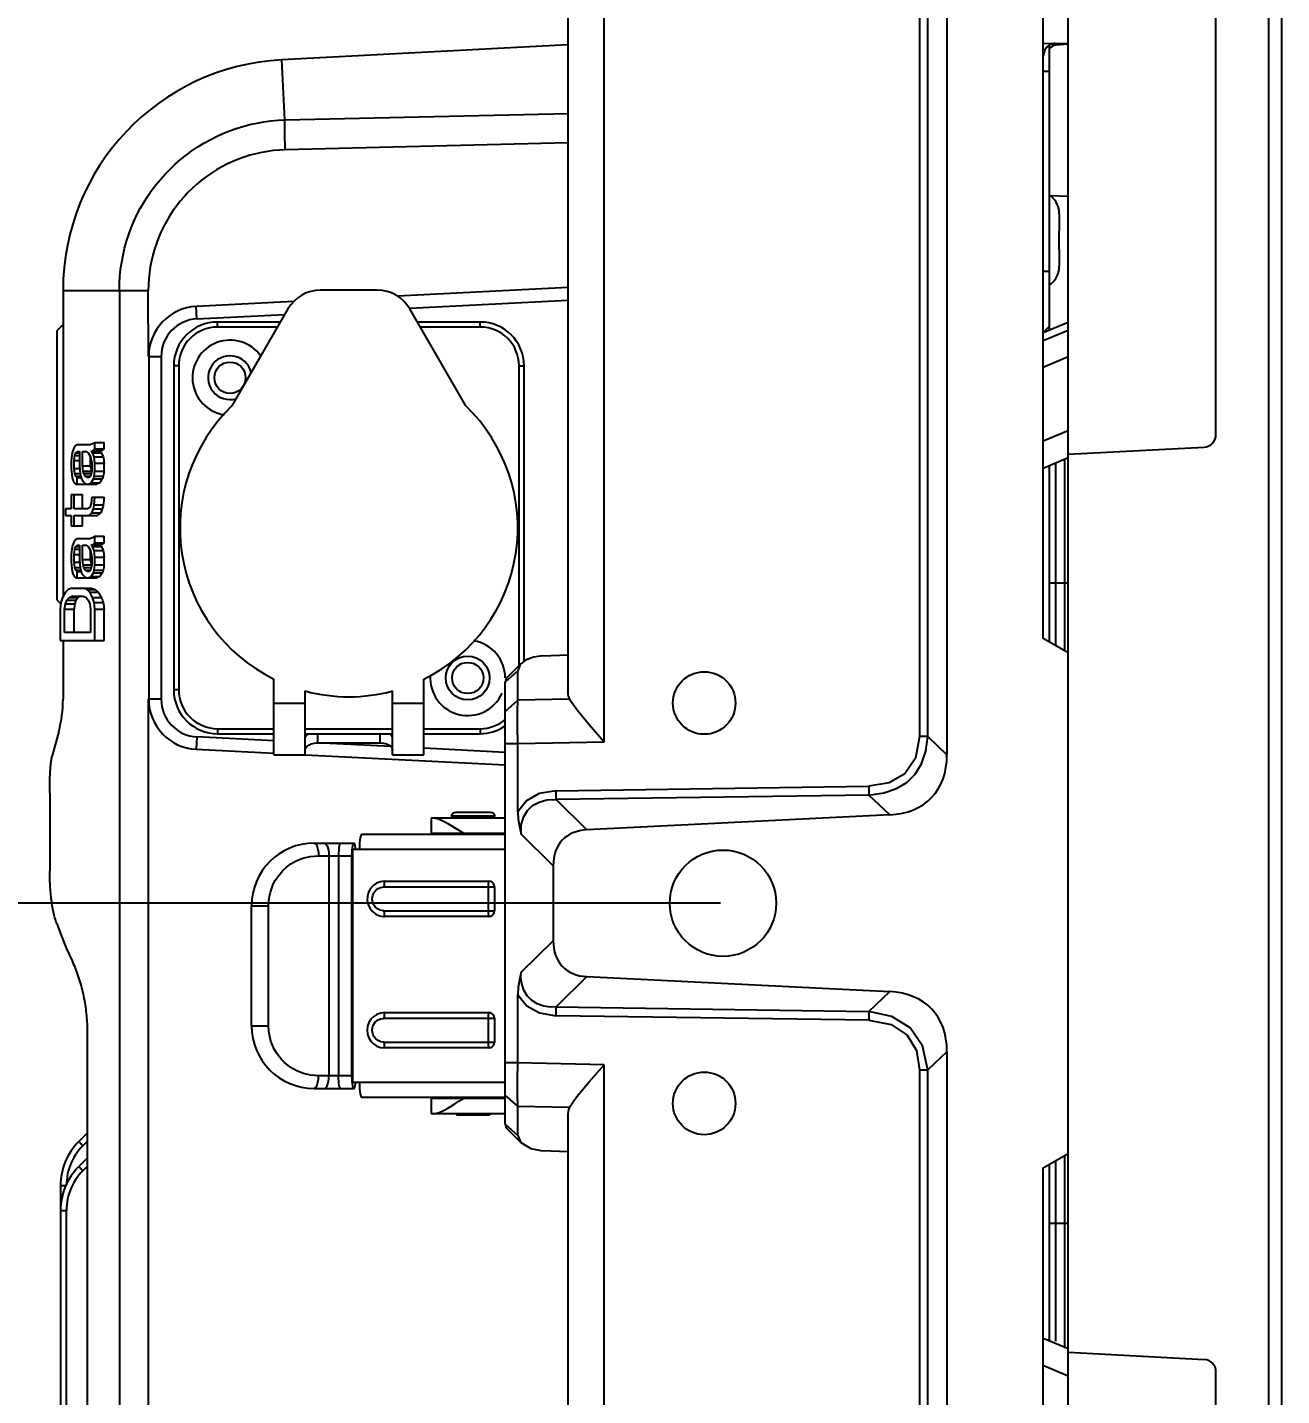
# Model space of a CAD drawing. Header units: millimetres. Extents: x -3132 to 28633, y 682 to 5849.
# Drawn here: x -2225 to -2124.7, y 2322.7 to 2432.1 of the extents above; entities that cross this region are included whole.
import ezdxf

# ---------------------------------------------------------------- set-up
doc = ezdxf.new("R2010")
doc.units = ezdxf.units.MM
doc.styles.get("Standard").update_dxf_attribs({"font": 'arial.ttf'})
doc.dimstyles.new('ISO-20', dxfattribs={"dimtxt": 20, "dimasz": 4, "dimexe": 1, "dimexo": 0.2, "dimgap": 0, "dimtad": 1, "dimtoh": 1, "dimdec": 1, "dimzin": 9, "dimdsep": 46, "dimtxsty": 'Standard', "dimblk": '_FILLED', "dimcen": 0.2, "dimclrd": 256, "dimclre": 256, "dimclrt": 256, "dimadec": 1, "dimazin": 2, "dimtfac": 1, "dimtdec": 1, "dimtofl": 0, "dimtmove": 0, "dimatfit": 3, "dimldrblk": '_FILLED', "dimfxl": 1, "dimtolj": 1, "dimtzin": 0, "dimarcsym": 0})

# ---------------------------------------------------------------- blocks, each defined once
blk = doc.blocks.new('_FILLED')
at = {"color": 0, "linetype": 'ByBlock'}
blk.add_solid([(0, 0), (-1, 0.15), (-1, -0.15)], dxfattribs=at)
blk = doc.blocks.new('*D42')
at = {"lineweight": -2, "transparency": 16777216}
for p, q in [((-2169.59, 2362.06), (-2244.77, 2362.06)), ((-2243.77, 2358.06), (-2243.77, 2116.06)), ((-2169.59, 2112.06), (-2244.77, 2112.06))]:
    blk.add_line(p, q, dxfattribs=at)
at = {"layer": 'Defpoints', "color": 0, "transparency": 16777216}
for p in [(-2169.39, 2362.06), (-2243.77, 2112.06), (-2169.39, 2112.06)]:
    blk.add_point(p, dxfattribs=at)
at = {"lineweight": -2, "transparency": 16777216, "xscale": 4, "yscale": 4, "zscale": 4}
for p, rotation in [((-2243.77, 2362.06), 90), ((-2243.77, 2112.06), 270)]:
    blk.add_blockref('_FILLED', p, dxfattribs=dict(at, rotation=rotation))
at = {"transparency": 16777216, "insert": (-2256.72, 2237.06), "char_height": 20, "attachment_point": 5, "rotation": 90}
blk.add_mtext('\\A1;250 [9 7/8"]', dxfattribs=at)

msp = doc.modelspace()

# ---------------------------------------------------------------- linework, layer by layer
at = {"linetype": 'Continuous'}
for p, q in [((-2141.787, 1987.058), (-2141.787, 2487.058)), ((-2125.787, 2486.958), (-2125.787, 2237.158)), ((-2124.737, 2486.958), (-2124.737, 2237.158)), ((-2151.487, 2460.776), (-2151.487, 2373.924)), ((-2143.787, 2383.213), (-2143.787, 2460.403)), ((-2153.68, 2459.292), (-2153.68, 2375.37)), ((-2153.008, 2375.37), (-2153.008, 2459.33)), ((-2129.987, 2399.515), (-2129.987, 2457.187)), ((-2181.787, 2449.282), (-2181.787, 2378.884)), ((-2178.891, 2374.962), (-2178.891, 2449.282)), ((-2181.787, 2430.662), (-2204.65, 2429.464)), ((-2143.787, 2430.757), (-2142.826, 2430.783)), ((-2143.287, 2407.871), (-2143.287, 2430.634)), ((-2142.83, 2430.629), (-2142.83, 2430.77)), ((-2141.787, 2430.72), (-2142.83, 2430.629)), ((-2142.826, 2430.772), (-2141.787, 2430.808)), ((-2142.826, 2430.772), (-2142.826, 2430.783)), ((-2204.399, 2424.661), (-2204.65, 2429.464)), ((-2143.786, 2428.558), (-2143.287, 2428.558)), ((-2204.399, 2424.661), (-2181.746, 2425.175)), ((-2181.752, 2422.842), (-2204.378, 2422.269)), ((-2143.227, 2418.608), (-2141.787, 2418.558)), ((-2142.53, 2417.354), (-2142.509, 2417.356)), ((-2142.487, 2415.808), (-2142.487, 2416.912)), ((-2142.53, 2415.804), (-2142.487, 2415.808)), ((-2142.487, 2414.308), (-2142.53, 2414.312)), ((-2142.487, 2413.204), (-2142.487, 2414.308)), ((-2143.287, 2412.558), (-2143.786, 2412.558)), ((-2142.509, 2412.76), (-2142.53, 2412.762)), ((-2222.132, 2411.041), (-2222.132, 2386.582)), ((-2222.132, 2411.041), (-2215.317, 2411.041)), ((-2217.632, 2411.041), (-2217.632, 2104.595)), ((-2215.302, 2405.762), (-2215.317, 2411.041)), ((-2197.019, 2411.058), (-2201.555, 2411.058)), ((-2181.752, 2411.265), (-2195.407, 2410.572)), ((-2194.423, 2409.611), (-2181.787, 2410.245)), ((-2203.687, 2410.152), (-2211.489, 2409.757)), ((-2211.439, 2408.758), (-2211.489, 2409.757)), ((-2211.439, 2408.758), (-2204.411, 2409.111)), ((-2204.153, 2409.558), (-2208.631, 2401.801)), ((-2189.942, 2401.801), (-2194.421, 2409.558)), ((-2222.632, 2407.808), (-2222.132, 2408.308)), ((-2209.787, 2408.108), (-2209.787, 2408.508)), ((-2204.759, 2408.508), (-2209.787, 2408.508)), ((-2204.99, 2408.108), (-2209.787, 2408.108)), ((-2188.787, 2408.508), (-2193.814, 2408.508)), ((-2188.787, 2408.108), (-2193.583, 2408.108)), ((-2188.787, 2408.108), (-2188.787, 2408.508)), ((-2143.787, 2407.66), (-2141.787, 2408.503)), ((-2143.786, 2407.672), (-2143.287, 2408.19)), ((-2222.632, 2407.808), (-2222.632, 2386.308)), ((-2141.787, 2407.841), (-2143.787, 2406.998)), ((-2215.287, 2405.762), (-2215.287, 2378.354)), ((-2215.287, 2405.762), (-2214.287, 2405.762)), ((-2214.287, 2405.762), (-2214.287, 2378.354)), ((-2213.287, 2405.008), (-2213.287, 2379.108)), ((-2212.887, 2405.008), (-2213.287, 2405.008)), ((-2212.887, 2405.008), (-2212.887, 2379.108)), ((-2185.687, 2381.036), (-2185.687, 2405.008)), ((-2185.687, 2405.008), (-2185.287, 2405.008)), ((-2185.287, 2381.379), (-2185.287, 2405.008)), ((-2143.787, 2404.905), (-2141.787, 2405.749)), ((-2141.787, 2399.821), (-2143.787, 2398.977)), ((-2221.297, 2398.37), (-2221.415, 2398.058)), ((-2221.179, 2398.579), (-2221.297, 2398.37)), ((-2221.002, 2398.683), (-2221.179, 2398.579)), ((-2221.12, 2398.058), (-2221.002, 2398.162)), ((-2220.058, 2398.683), (-2221.002, 2398.683)), ((-2221.002, 2398.162), (-2220.825, 2398.162)), ((-2220.825, 2398.162), (-2220.825, 2397.016)), ((-2220.589, 2397.016), (-2220.589, 2398.162)), ((-2220.589, 2398.162), (-2220.235, 2398.162)), ((-2220.235, 2398.162), (-2220.117, 2398.058)), ((-2220.058, 2398.683), (-2219.764, 2398.787)), ((-2219.881, 2398.162), (-2219.705, 2398.266)), ((-2219.764, 2398.058), (-2219.881, 2398.162)), ((-2219.881, 2398.162), (-2219.184, 2398.162)), ((-2219.764, 2398.787), (-2219.587, 2398.891)), ((-2219.705, 2398.266), (-2219.587, 2398.37)), ((-2219.705, 2398.266), (-2218.984, 2398.266)), ((-2219.587, 2398.37), (-2219.587, 2398.891)), ((-2219.587, 2398.891), (-2218.848, 2398.891)), ((-2219.587, 2398.37), (-2218.848, 2398.37)), ((-2218.848, 2398.37), (-2218.848, 2398.891)), ((-2141.787, 2397.948), (-2130.934, 2398.517)), ((-2221.415, 2398.058), (-2221.474, 2397.433)), ((-2221.474, 2397.433), (-2221.474, 2396.808)), ((-2221.238, 2397.433), (-2221.179, 2397.85)), ((-2221.238, 2396.808), (-2221.238, 2397.433)), ((-2221.238, 2397.433), (-2220.825, 2397.433)), ((-2221.179, 2397.85), (-2221.12, 2398.058)), ((-2221.179, 2397.85), (-2220.825, 2397.85)), ((-2221.12, 2398.058), (-2220.825, 2398.058)), ((-2220.117, 2398.058), (-2219.94, 2397.745)), ((-2219.94, 2397.016), (-2219.94, 2397.745)), ((-2219.94, 2397.745), (-2219.822, 2397.225)), ((-2219.822, 2397.225), (-2219.822, 2396.6)), ((-2219.646, 2397.745), (-2219.764, 2398.058)), ((-2219.764, 2398.058), (-2219.051, 2398.058)), ((-2219.587, 2397.225), (-2219.646, 2397.745)), ((-2219.646, 2397.745), (-2218.916, 2397.745)), ((-2219.587, 2396.6), (-2219.587, 2397.225)), ((-2219.587, 2397.225), (-2218.848, 2397.225)), ((-2218.848, 2396.6), (-2218.848, 2397.225)), ((-2141.787, 2397.65), (-2143.787, 2396.807)), ((-2142.787, 2382.635), (-2142.787, 2397.228)), ((-2142.087, 2397.524), (-2142.087, 2382.231)), ((-2221.474, 2396.808), (-2221.415, 2396.079)), ((-2221.415, 2396.079), (-2221.356, 2395.87)), ((-2221.179, 2396.391), (-2221.238, 2396.808)), ((-2221.238, 2396.808), (-2220.825, 2396.808)), ((-2221.12, 2396.183), (-2221.179, 2396.391)), ((-2221.179, 2396.391), (-2220.766, 2396.391)), ((-2221.002, 2396.079), (-2221.12, 2396.183)), ((-2221.12, 2396.183), (-2220.707, 2396.183)), ((-2221.002, 2395.558), (-2221.002, 2396.079)), ((-2221.002, 2396.079), (-2220.648, 2396.079)), ((-2220.825, 2397.016), (-2220.766, 2396.391)), ((-2220.766, 2396.391), (-2220.648, 2395.975)), ((-2220.648, 2395.975), (-2220.53, 2395.766)), ((-2220.53, 2396.6), (-2220.589, 2397.016)), ((-2220.589, 2397.016), (-2219.94, 2397.016)), ((-2220.471, 2396.391), (-2220.53, 2396.6)), ((-2220.53, 2396.6), (-2219.879, 2396.6)), ((-2220.353, 2396.183), (-2220.471, 2396.391)), ((-2220.471, 2396.391), (-2219.881, 2396.391)), ((-2220.176, 2396.079), (-2220.353, 2396.183)), ((-2220.353, 2396.183), (-2219.94, 2396.183)), ((-2220.058, 2396.079), (-2220.176, 2396.079)), ((-2219.94, 2396.183), (-2220.058, 2396.079)), ((-2219.822, 2396.6), (-2219.94, 2396.183)), ((-2219.881, 2395.662), (-2219.705, 2395.975)), ((-2219.705, 2395.975), (-2219.646, 2396.183)), ((-2219.705, 2395.975), (-2218.984, 2395.975)), ((-2219.646, 2396.183), (-2219.587, 2396.6)), ((-2219.646, 2396.183), (-2218.916, 2396.183)), ((-2219.587, 2396.6), (-2218.848, 2396.6)), ((-2143.287, 2382.924), (-2143.287, 2397.018)), ((-2221.356, 2395.87), (-2221.238, 2395.662)), ((-2221.238, 2395.662), (-2221.12, 2395.558)), ((-2221.12, 2395.558), (-2220.348, 2395.558)), ((-2220.53, 2395.766), (-2220.294, 2395.558)), ((-2220.294, 2395.558), (-2219.444, 2395.558)), ((-2220.117, 2395.558), (-2219.881, 2395.662)), ((-2219.881, 2395.662), (-2219.184, 2395.662)), ((-2221.474, 2394.725), (-2221.474, 2393.579)), ((-2221.474, 2394.725), (-2220.572, 2394.725)), ((-2221.238, 2393.579), (-2221.238, 2394.725)), ((-2220.572, 2393.579), (-2220.572, 2394.725)), ((-2219.881, 2393.995), (-2219.999, 2393.683)), ((-2219.822, 2394.516), (-2219.881, 2393.995)), ((-2219.822, 2394.516), (-2218.848, 2394.516)), ((-2219.705, 2393.579), (-2219.646, 2393.891)), ((-2219.646, 2393.891), (-2219.587, 2394.516)), ((-2219.646, 2393.891), (-2218.916, 2393.891)), ((-2221.945, 2393.579), (-2221.945, 2393.058)), ((-2221.474, 2393.579), (-2221.945, 2393.579)), ((-2221.945, 2393.058), (-2221.474, 2393.058)), ((-2221.474, 2393.058), (-2221.474, 2392.225)), ((-2220.176, 2393.579), (-2221.238, 2393.579)), ((-2221.238, 2392.225), (-2221.238, 2393.058)), ((-2221.238, 2393.058), (-2219.38, 2393.058)), ((-2220.572, 2392.225), (-2220.572, 2393.058)), ((-2219.999, 2393.683), (-2220.176, 2393.579)), ((-2220.058, 2393.058), (-2219.822, 2393.266)), ((-2219.822, 2393.266), (-2219.705, 2393.579)), ((-2219.822, 2393.266), (-2219.118, 2393.266)), ((-2219.705, 2393.579), (-2218.984, 2393.579)), ((-2221.474, 2392.225), (-2220.572, 2392.225)), ((-2221.415, 2390.558), (-2221.474, 2389.933)), ((-2221.297, 2390.87), (-2221.415, 2390.558)), ((-2221.179, 2391.079), (-2221.297, 2390.87)), ((-2221.002, 2391.183), (-2221.179, 2391.079)), ((-2221.179, 2390.35), (-2221.12, 2390.558)), ((-2221.12, 2390.558), (-2221.002, 2390.662)), ((-2221.12, 2390.558), (-2220.825, 2390.558)), ((-2220.058, 2391.183), (-2221.002, 2391.183)), ((-2221.002, 2390.662), (-2220.825, 2390.662)), ((-2220.825, 2390.662), (-2220.825, 2389.516)), ((-2220.589, 2389.516), (-2220.589, 2390.662)), ((-2220.589, 2390.662), (-2220.235, 2390.662)), ((-2220.235, 2390.662), (-2220.117, 2390.558)), ((-2220.117, 2390.558), (-2219.94, 2390.245)), ((-2220.058, 2391.183), (-2219.764, 2391.287)), ((-2219.881, 2390.662), (-2219.705, 2390.766)), ((-2219.764, 2390.558), (-2219.881, 2390.662)), ((-2219.881, 2390.662), (-2219.184, 2390.662)), ((-2219.764, 2391.287), (-2219.587, 2391.391)), ((-2219.646, 2390.245), (-2219.764, 2390.558)), ((-2219.764, 2390.558), (-2219.051, 2390.558)), ((-2219.705, 2390.766), (-2219.587, 2390.87)), ((-2219.705, 2390.766), (-2218.984, 2390.766)), ((-2219.587, 2390.87), (-2219.587, 2391.391)), ((-2219.587, 2391.391), (-2218.848, 2391.391)), ((-2219.587, 2390.87), (-2218.848, 2390.87)), ((-2218.848, 2390.87), (-2218.848, 2391.391)), ((-2221.474, 2389.933), (-2221.474, 2389.308)), ((-2221.238, 2389.933), (-2221.179, 2390.35)), ((-2221.238, 2389.308), (-2221.238, 2389.933)), ((-2221.238, 2389.933), (-2220.825, 2389.933)), ((-2221.179, 2390.35), (-2220.825, 2390.35)), ((-2220.825, 2389.516), (-2220.766, 2388.891)), ((-2220.53, 2389.1), (-2220.589, 2389.516)), ((-2220.589, 2389.516), (-2219.94, 2389.516)), ((-2219.94, 2389.516), (-2219.94, 2390.245)), ((-2219.94, 2390.245), (-2219.822, 2389.725)), ((-2219.822, 2389.725), (-2219.822, 2389.1)), ((-2219.587, 2389.725), (-2219.646, 2390.245)), ((-2219.646, 2390.245), (-2218.916, 2390.245)), ((-2219.587, 2389.1), (-2219.587, 2389.725)), ((-2219.587, 2389.725), (-2218.848, 2389.725)), ((-2218.848, 2389.1), (-2218.848, 2389.725)), ((-2221.474, 2389.308), (-2221.415, 2388.579)), ((-2221.415, 2388.579), (-2221.356, 2388.37)), ((-2221.356, 2388.37), (-2221.238, 2388.162)), ((-2221.179, 2388.891), (-2221.238, 2389.308)), ((-2221.238, 2389.308), (-2220.825, 2389.308)), ((-2221.12, 2388.683), (-2221.179, 2388.891)), ((-2221.179, 2388.891), (-2220.766, 2388.891)), ((-2221.002, 2388.579), (-2221.12, 2388.683)), ((-2221.12, 2388.683), (-2220.707, 2388.683)), ((-2221.002, 2388.058), (-2221.002, 2388.579)), ((-2221.002, 2388.579), (-2220.648, 2388.579)), ((-2220.766, 2388.891), (-2220.648, 2388.475)), ((-2220.648, 2388.475), (-2220.53, 2388.266)), ((-2220.471, 2388.891), (-2220.53, 2389.1)), ((-2220.53, 2389.1), (-2219.879, 2389.1)), ((-2220.353, 2388.683), (-2220.471, 2388.891)), ((-2220.471, 2388.891), (-2219.881, 2388.891)), ((-2220.176, 2388.579), (-2220.353, 2388.683)), ((-2220.353, 2388.683), (-2219.94, 2388.683)), ((-2220.058, 2388.579), (-2220.176, 2388.579)), ((-2219.94, 2388.683), (-2220.058, 2388.579)), ((-2219.822, 2389.1), (-2219.94, 2388.683)), ((-2219.881, 2388.162), (-2219.705, 2388.475)), ((-2219.705, 2388.475), (-2219.646, 2388.683)), ((-2219.705, 2388.475), (-2218.984, 2388.475)), ((-2219.646, 2388.683), (-2219.587, 2389.1)), ((-2219.646, 2388.683), (-2218.916, 2388.683)), ((-2219.587, 2389.1), (-2218.848, 2389.1)), ((-2221.415, 2387.225), (-2221.709, 2387.12)), ((-2221.415, 2387.225), (-2219.879, 2387.225)), ((-2221.238, 2388.162), (-2221.12, 2388.058)), ((-2221.12, 2388.058), (-2220.348, 2388.058)), ((-2220.53, 2388.266), (-2220.294, 2388.058)), ((-2220.235, 2387.12), (-2220.53, 2387.225)), ((-2220.294, 2388.058), (-2219.444, 2388.058)), ((-2220.117, 2388.058), (-2219.881, 2388.162)), ((-2219.881, 2388.162), (-2219.184, 2388.162)), ((-2143.287, 2387.658), (-2141.787, 2387.658)), ((-2222.632, 2386.308), (-2222.31, 2385.985)), ((-2222.181, 2386.495), (-2222.299, 2386.079)), ((-2221.945, 2386.912), (-2222.181, 2386.495)), ((-2221.709, 2387.12), (-2221.945, 2386.912)), ((-2221.945, 2385.975), (-2221.827, 2386.287)), ((-2221.827, 2386.287), (-2221.651, 2386.495)), ((-2221.827, 2386.287), (-2221.099, 2386.287)), ((-2221.651, 2386.495), (-2221.415, 2386.6)), ((-2221.651, 2386.495), (-2220.946, 2386.495)), ((-2221.415, 2386.6), (-2220.53, 2386.6)), ((-2220.53, 2386.6), (-2220.294, 2386.495)), ((-2220.294, 2386.495), (-2220.117, 2386.287)), ((-2219.999, 2386.912), (-2220.235, 2387.12)), ((-2220.235, 2387.12), (-2219.571, 2387.12)), ((-2220.117, 2386.287), (-2219.999, 2385.975)), ((-2219.764, 2386.495), (-2219.999, 2386.912)), ((-2219.999, 2386.912), (-2219.315, 2386.912)), ((-2219.646, 2386.079), (-2219.764, 2386.495)), ((-2219.764, 2386.495), (-2219.051, 2386.495)), ((-2222.299, 2386.079), (-2222.358, 2385.558)), ((-2222.358, 2385.558), (-2222.358, 2383.058)), ((-2222.004, 2385.558), (-2221.945, 2385.975)), ((-2222.004, 2383.683), (-2222.004, 2385.558)), ((-2222.004, 2385.558), (-2221.249, 2385.558)), ((-2221.945, 2385.975), (-2221.199, 2385.975)), ((-2221.249, 2383.683), (-2221.249, 2385.558)), ((-2219.999, 2385.975), (-2219.94, 2385.558)), ((-2219.94, 2385.558), (-2219.94, 2383.683)), ((-2219.587, 2385.558), (-2219.646, 2386.079)), ((-2219.646, 2386.079), (-2218.916, 2386.079)), ((-2219.587, 2383.058), (-2219.587, 2385.558)), ((-2219.587, 2385.558), (-2218.848, 2385.558)), ((-2218.848, 2383.058), (-2218.848, 2385.558)), ((-2222.358, 2383.058), (-2218.848, 2383.058)), ((-2222.132, 2383.058), (-2222.132, 2378.374)), ((-2219.94, 2383.683), (-2222.004, 2383.683)), ((-2141.787, 2382.058), (-2143.787, 2383.213)), ((-2183.823, 2381.836), (-2181.787, 2381.918)), ((-2205.287, 2373.908), (-2205.287, 2379.965)), ((-2193.287, 2373.908), (-2193.287, 2379.965)), ((-2185.787, 2380.622), (-2186.787, 2379.726)), ((-2186.787, 2344.39), (-2186.787, 2379.726)), ((-2185.787, 2378.285), (-2185.787, 2380.622)), ((-2212.887, 2379.108), (-2213.287, 2379.108)), ((-2202.787, 2373.908), (-2202.787, 2379.019)), ((-2195.787, 2373.908), (-2195.787, 2379.019)), ((-2215.317, 2105.401), (-2215.306, 2378.386)), ((-2214.287, 2378.354), (-2215.287, 2378.354)), ((-2205.287, 2378.058), (-2202.787, 2378.058)), ((-2195.787, 2378.058), (-2193.287, 2378.058)), ((-2186.787, 2377.388), (-2185.787, 2378.285)), ((-2185.797, 2377.405), (-2185.787, 2378.285)), ((-2185.797, 2376.172), (-2185.797, 2377.405)), ((-2181.647, 2378.368), (-2185.787, 2378.285)), ((-2222.473, 2375.786), (-2222.996, 2373.837)), ((-2211.439, 2375.358), (-2211.489, 2374.359)), ((-2205.287, 2375.046), (-2211.439, 2375.358)), ((-2209.787, 2376.008), (-2209.787, 2375.608)), ((-2209.787, 2376.008), (-2205.287, 2376.008)), ((-2209.787, 2375.608), (-2205.287, 2375.608)), ((-2202.787, 2376.008), (-2195.787, 2376.008)), ((-2202.787, 2375.608), (-2195.787, 2375.608)), ((-2201.787, 2375.608), (-2201.787, 2374.879)), ((-2196.787, 2374.879), (-2196.787, 2375.608)), ((-2193.287, 2376.008), (-2188.787, 2376.008)), ((-2193.287, 2375.608), (-2188.787, 2375.608)), ((-2188.787, 2376.008), (-2188.787, 2375.608)), ((-2185.787, 2374.823), (-2185.797, 2376.172)), ((-2153.008, 2375.37), (-2153.68, 2375.37)), ((-2153.008, 2375.37), (-2151.487, 2373.924)), ((-2211.489, 2374.359), (-2205.28, 2374.044)), ((-2195.912, 2374.57), (-2201.864, 2374.872)), ((-2201.787, 2374.879), (-2196.787, 2374.879)), ((-2186.787, 2374.108), (-2193.287, 2374.437)), ((-2186.787, 2374.823), (-2185.787, 2374.823)), ((-2185.787, 2374.823), (-2178.891, 2374.962)), ((-2185.787, 2369.374), (-2185.787, 2374.823)), ((-2223.128, 2372.95), (-2223.121, 2373.024)), ((-2223.121, 2373.024), (-2223.116, 2373.077)), ((-2223.116, 2373.077), (-2223.11, 2373.14)), ((-2205.287, 2373.908), (-2202.787, 2373.908)), ((-2202.786, 2373.918), (-2186.787, 2373.106)), ((-2195.787, 2373.908), (-2193.287, 2373.908)), ((-2223.159, 2372.512), (-2223.151, 2372.635)), ((-2223.151, 2372.635), (-2223.144, 2372.738)), ((-2223.144, 2372.738), (-2223.138, 2372.823)), ((-2223.138, 2372.823), (-2223.133, 2372.893)), ((-2223.133, 2372.893), (-2223.128, 2372.95)), ((-2223.198, 2370.872), (-2223.198, 2364.613)), ((-2182.709, 2371.046), (-2157.723, 2371.408)), ((-2157.723, 2370.701), (-2182.709, 2370.34)), ((-2182.709, 2370.34), (-2180.262, 2367.926)), ((-2156.061, 2369.121), (-2157.723, 2370.701)), ((-2192.7, 2368.858), (-2192.7, 2367.658)), ((-2186.787, 2368.858), (-2192.7, 2368.858)), ((-2190.919, 2368.958), (-2191.113, 2369.005)), ((-2187.587, 2369.005), (-2191.113, 2369.005)), ((-2190.919, 2368.958), (-2187.781, 2368.958)), ((-2187.967, 2369.303), (-2190.733, 2369.303)), ((-2190.55, 2368.958), (-2190.55, 2368.858)), ((-2188.15, 2368.958), (-2188.15, 2368.858)), ((-2187.781, 2368.958), (-2187.587, 2369.005)), ((-2156.061, 2369.121), (-2180.262, 2367.926)), ((-2186.787, 2367.558), (-2198.256, 2367.558)), ((-2192.7, 2367.658), (-2186.787, 2367.658)), ((-2190.55, 2367.658), (-2190.55, 2367.558)), ((-2188.15, 2367.658), (-2188.15, 2367.558)), ((-2182.953, 2365.053), (-2185.507, 2367.571)), ((-2202.065, 2366.858), (-2198.876, 2366.858)), ((-2201.708, 2365.858), (-2199.065, 2365.858)), ((-2200.887, 2365.858), (-2200.887, 2348.258)), ((-2200.115, 2365.858), (-2200.115, 2348.258)), ((-2199.065, 2365.858), (-2199.065, 2348.258)), ((-2198.987, 2366.358), (-2198.987, 2347.758)), ((-2186.787, 2366.358), (-2198.987, 2366.358)), ((-2182.953, 2365.053), (-2182.953, 2359.063)), ((-2196.481, 2363.358), (-2187.638, 2363.358)), ((-2196.435, 2363.816), (-2188.091, 2363.816)), ((-2188.138, 2361.458), (-2188.138, 2363.358)), ((-2187.638, 2363.366), (-2187.638, 2361.458)), ((-2207.065, 2352.258), (-2207.065, 2361.858)), ((-2207.065, 2361.858), (-2205.708, 2361.858)), ((-2205.708, 2352.258), (-2205.708, 2361.858)), ((-2196.482, 2361.458), (-2187.638, 2361.458)), ((-2188.091, 2361), (-2196.435, 2361)), ((-2185.507, 2356.544), (-2182.953, 2359.063)), ((-2180.262, 2356.19), (-2182.709, 2353.776)), ((-2180.262, 2356.19), (-2156.061, 2354.995)), ((-2185.787, 2349.293), (-2185.787, 2354.741)), ((-2157.723, 2353.415), (-2156.061, 2354.995)), ((-2196.435, 2353.316), (-2188.091, 2353.316)), ((-2182.709, 2353.776), (-2157.723, 2353.415)), ((-2207.065, 2352.258), (-2205.708, 2352.258)), ((-2196.482, 2352.858), (-2187.638, 2352.858)), ((-2188.138, 2350.958), (-2188.138, 2352.858)), ((-2187.638, 2352.858), (-2187.638, 2350.958)), ((-2157.723, 2352.708), (-2182.709, 2353.07)), ((-2220.198, 2351.714), (-2220.198, 2302.629)), ((-2196.482, 2350.958), (-2187.638, 2350.958)), ((-2188.091, 2350.5), (-2196.435, 2350.5)), ((-2151.487, 2350.192), (-2153.008, 2348.746)), ((-2151.487, 2350.192), (-2151.487, 2123.924)), ((-2185.787, 2349.293), (-2186.787, 2349.293)), ((-2185.797, 2347.943), (-2185.787, 2349.293)), ((-2178.891, 2349.154), (-2185.787, 2349.293)), ((-2178.891, 2124.962), (-2178.891, 2349.154)), ((-2199.065, 2348.258), (-2201.708, 2348.258)), ((-2185.797, 2346.728), (-2185.797, 2347.943)), ((-2153.68, 2348.746), (-2153.68, 2125.37)), ((-2153.68, 2348.746), (-2153.008, 2348.746)), ((-2153.008, 2125.37), (-2153.008, 2348.746)), ((-2202.065, 2347.258), (-2198.876, 2347.258)), ((-2198.987, 2347.758), (-2186.787, 2347.758)), ((-2198.256, 2346.558), (-2186.787, 2346.558)), ((-2192.7, 2346.458), (-2192.7, 2345.258)), ((-2186.787, 2346.458), (-2192.7, 2346.458)), ((-2190.55, 2346.558), (-2190.55, 2346.458)), ((-2188.15, 2346.558), (-2188.15, 2346.458)), ((-2185.787, 2345.831), (-2186.787, 2346.728)), ((-2185.787, 2345.831), (-2185.797, 2346.728)), ((-2185.787, 2343.494), (-2185.787, 2345.831)), ((-2185.787, 2345.831), (-2181.65, 2345.748)), ((-2192.7, 2345.258), (-2186.787, 2345.258)), ((-2190.65, 2345.158), (-2188.05, 2345.158)), ((-2181.787, 2345.232), (-2181.787, 2128.884)), ((-2220.868, 2343.023), (-2220.198, 2343.693)), ((-2186.787, 2344.39), (-2185.787, 2343.494)), ((-2186.582, 2343.969), (-2186.371, 2343.764)), ((-2186.371, 2343.764), (-2185.533, 2342.926)), ((-2185.787, 2343.494), (-2185.532, 2342.927)), ((-2220.198, 2343.017), (-2220.546, 2342.669)), ((-2220.868, 2341.023), (-2220.198, 2341.693)), ((-2181.787, 2342.198), (-2183.823, 2342.28)), ((-2143.787, 2340.903), (-2141.787, 2342.058)), ((-2142.787, 2327.058), (-2142.787, 2341.481)), ((-2142.087, 2341.885), (-2142.087, 2326.592)), ((-2220.198, 2341.017), (-2220.546, 2340.669)), ((-2143.787, 2263.713), (-2143.787, 2340.903)), ((-2143.287, 2327.098), (-2143.287, 2341.192)), ((-2222.332, 2339.487), (-2222.332, 2135.129)), ((-2222.332, 2339.487), (-2221.914, 2339.487)), ((-2222.332, 2337.487), (-2221.864, 2337.487)), ((-2221.864, 2136.629), (-2221.864, 2337.487)), ((-2141.787, 2336.458), (-2143.287, 2336.458)), ((-2143.721, 2327.281), (-2141.787, 2326.466)), ((-2141.787, 2326.165), (-2130.934, 2325.596)), ((-2143.74, 2325.119), (-2141.787, 2324.295)), ((-2129.987, 2266.929), (-2129.987, 2324.598))]:
    msp.add_line(p, q, dxfattribs=at)
for points in [[(-2142.826, 2430.783), (-2143.311, 2430.641), (-2143.66, 2430.282), (-2143.787, 2429.796)], [(-2217.632, 2411.041), (-2217.621, 2411.604), (-2217.585, 2412.171), (-2217.526, 2412.737), (-2217.443, 2413.3), (-2217.337, 2413.86), (-2217.208, 2414.415), (-2217.055, 2414.964), (-2216.881, 2415.504), (-2216.685, 2416.033), (-2216.468, 2416.552), (-2216.228, 2417.065), (-2215.966, 2417.57), (-2215.682, 2418.064), (-2215.379, 2418.546), (-2215.055, 2419.015), (-2214.712, 2419.47), (-2214.352, 2419.909), (-2213.975, 2420.331), (-2213.582, 2420.735), (-2213.172, 2421.124), (-2212.743, 2421.497), (-2212.299, 2421.852), (-2211.84, 2422.19), (-2211.367, 2422.507), (-2210.881, 2422.805), (-2210.384, 2423.082), (-2209.878, 2423.337), (-2209.364, 2423.569), (-2208.839, 2423.781), (-2208.304, 2423.971), (-2207.76, 2424.139), (-2207.209, 2424.284), (-2206.653, 2424.407), (-2206.092, 2424.505), (-2205.528, 2424.581), (-2204.962, 2424.633), (-2204.399, 2424.661)], [(-2204.378, 2422.269), (-2204.389, 2422.726), (-2204.396, 2423.172), (-2204.402, 2423.598), (-2204.404, 2423.993), (-2204.403, 2424.352), (-2204.399, 2424.661)], [(-2204.378, 2422.269), (-2204.844, 2422.249), (-2205.313, 2422.208), (-2205.785, 2422.147), (-2206.256, 2422.064), (-2206.726, 2421.961), (-2207.193, 2421.837), (-2207.654, 2421.693), (-2208.11, 2421.528), (-2208.558, 2421.344), (-2208.999, 2421.141), (-2209.432, 2420.918), (-2209.855, 2420.676), (-2210.269, 2420.416), (-2210.671, 2420.139), (-2211.059, 2419.845), (-2211.432, 2419.537), (-2211.789, 2419.215), (-2212.131, 2418.878), (-2212.459, 2418.527), (-2212.772, 2418.161), (-2213.07, 2417.779), (-2213.354, 2417.383), (-2213.621, 2416.974), (-2213.87, 2416.553), (-2214.1, 2416.123), (-2214.311, 2415.686), (-2214.503, 2415.24), (-2214.674, 2414.788), (-2214.826, 2414.329), (-2214.958, 2413.864), (-2215.07, 2413.394), (-2215.161, 2412.922), (-2215.231, 2412.448), (-2215.28, 2411.976), (-2215.309, 2411.506), (-2215.317, 2411.041)], [(-2142.487, 2416.912), (-2142.492, 2417.062), (-2142.506, 2417.21), (-2142.53, 2417.354)], [(-2142.509, 2415.058), (-2142.511, 2415.309), (-2142.518, 2415.558), (-2142.53, 2415.804)], [(-2142.53, 2414.312), (-2142.518, 2414.558), (-2142.511, 2414.807), (-2142.509, 2415.058)], [(-2142.53, 2412.762), (-2142.506, 2412.906), (-2142.492, 2413.053), (-2142.487, 2413.204)], [(-2183.823, 2381.836), (-2184.534, 2381.731), (-2185.163, 2381.473), (-2185.535, 2381.189)], [(-2185.534, 2381.189), (-2186.37, 2380.353), (-2186.582, 2380.147)], [(-2185.535, 2381.189), (-2185.619, 2381.09), (-2185.787, 2380.622)], [(-2186.582, 2380.147), (-2186.706, 2379.997), (-2186.787, 2379.726)], [(-2181.647, 2378.368), (-2181.053, 2377.514), (-2180.094, 2376.346), (-2178.891, 2374.962)], [(-2202.514, 2375.608), (-2202.658, 2375.505), (-2202.754, 2375.392), (-2202.787, 2375.289)], [(-2195.787, 2375.289), (-2195.82, 2375.393), (-2195.916, 2375.505), (-2196.06, 2375.608)], [(-2153.68, 2375.37), (-2153.991, 2373.65), (-2154.848, 2372.409), (-2156.113, 2371.672), (-2157.723, 2371.408)], [(-2157.723, 2370.701), (-2156.53, 2370.88), (-2155.531, 2371.219), (-2154.695, 2371.711), (-2154.019, 2372.371), (-2153.508, 2373.211), (-2153.169, 2374.208), (-2153.008, 2375.37)], [(-2202.787, 2374.33), (-2202.753, 2374.453), (-2202.655, 2374.579), (-2202.497, 2374.696), (-2202.291, 2374.793), (-2202.051, 2374.856), (-2201.787, 2374.879)], [(-2196.787, 2374.879), (-2196.523, 2374.856), (-2196.282, 2374.793), (-2196.076, 2374.696), (-2195.918, 2374.578), (-2195.82, 2374.453), (-2195.787, 2374.33)], [(-2223.11, 2373.14), (-2223.102, 2373.216), (-2223.096, 2373.262), (-2223.09, 2373.313), (-2223.083, 2373.369), (-2223.075, 2373.429), (-2223.065, 2373.491), (-2223.055, 2373.553), (-2223.045, 2373.611), (-2223.035, 2373.664), (-2223.025, 2373.712), (-2223.016, 2373.756), (-2223.006, 2373.798), (-2222.996, 2373.837)], [(-2223.198, 2370.872), (-2223.197, 2371.112), (-2223.195, 2371.325), (-2223.193, 2371.514), (-2223.19, 2371.681), (-2223.186, 2371.83), (-2223.182, 2371.961), (-2223.178, 2372.079), (-2223.174, 2372.185), (-2223.17, 2372.28), (-2223.166, 2372.365), (-2223.162, 2372.442), (-2223.159, 2372.512)], [(-2182.709, 2371.046), (-2184.081, 2370.819), (-2185.091, 2370.25), (-2185.787, 2369.374)], [(-2182.709, 2370.34), (-2182.707, 2370.546), (-2182.707, 2370.786), (-2182.709, 2371.046)], [(-2157.723, 2371.408), (-2157.72, 2371.15), (-2157.72, 2370.909), (-2157.723, 2370.701)], [(-2185.507, 2367.571), (-2185.504, 2368.285), (-2185.321, 2368.924), (-2185.023, 2369.464), (-2184.607, 2369.868), (-2184.089, 2370.144), (-2183.473, 2370.326), (-2182.711, 2370.341)], [(-2192.383, 2368.858), (-2192.279, 2368.847), (-2192.154, 2368.814), (-2192.004, 2368.757), (-2191.828, 2368.676), (-2191.622, 2368.569), (-2191.386, 2368.435), (-2191.118, 2368.276), (-2190.818, 2368.091), (-2190.487, 2367.885), (-2190.126, 2367.658)], [(-2185.787, 2369.374), (-2185.753, 2368.784), (-2185.655, 2368.18), (-2185.507, 2367.571)], [(-2198.256, 2367.558), (-2198.299, 2367.528), (-2198.339, 2367.438), (-2198.374, 2367.296), (-2198.404, 2367.106), (-2198.427, 2366.88), (-2198.441, 2366.626), (-2198.446, 2366.358)], [(-2202.065, 2366.858), (-2201.973, 2366.824), (-2201.887, 2366.724), (-2201.813, 2366.565), (-2201.756, 2366.358), (-2201.721, 2366.117), (-2201.708, 2365.858)], [(-2201.245, 2366.858), (-2201.165, 2366.833), (-2201.09, 2366.759), (-2201.022, 2366.64), (-2200.965, 2366.481), (-2200.923, 2366.292), (-2200.896, 2366.08), (-2200.887, 2365.858)], [(-2199.957, 2366.858), (-2199.993, 2366.833), (-2200.026, 2366.759), (-2200.056, 2366.64), (-2200.081, 2366.481), (-2200.1, 2366.292), (-2200.111, 2366.08), (-2200.115, 2365.858)], [(-2198.908, 2366.858), (-2198.943, 2366.833), (-2198.976, 2366.759), (-2199.006, 2366.64), (-2199.031, 2366.481), (-2199.05, 2366.292), (-2199.062, 2366.08), (-2199.065, 2365.858)], [(-2198.741, 2366.358), (-2198.753, 2366.481), (-2198.778, 2366.64), (-2198.808, 2366.759), (-2198.841, 2366.833), (-2198.876, 2366.858)], [(-2205.708, 2361.858), (-2205.69, 2362.243), (-2205.639, 2362.597), (-2205.561, 2362.935), (-2205.456, 2363.257), (-2205.325, 2363.568), (-2205.168, 2363.865), (-2204.99, 2364.145), (-2204.787, 2364.412), (-2204.552, 2364.671), (-2204.267, 2364.932), (-2203.916, 2365.193), (-2203.487, 2365.441), (-2202.969, 2365.654), (-2202.37, 2365.803), (-2201.708, 2365.858)], [(-2222.637, 2360.441), (-2222.675, 2360.55), (-2222.71, 2360.659), (-2222.744, 2360.769), (-2222.776, 2360.881), (-2222.806, 2360.995), (-2222.836, 2361.111), (-2222.865, 2361.231), (-2222.892, 2361.355), (-2222.919, 2361.484), (-2222.945, 2361.616), (-2222.97, 2361.751), (-2222.994, 2361.889), (-2223.016, 2362.027), (-2223.036, 2362.165), (-2223.054, 2362.3), (-2223.072, 2362.437), (-2223.088, 2362.575), (-2223.104, 2362.717), (-2223.118, 2362.864), (-2223.132, 2363.012), (-2223.144, 2363.161), (-2223.155, 2363.31), (-2223.164, 2363.458), (-2223.172, 2363.603), (-2223.179, 2363.747), (-2223.185, 2363.89), (-2223.189, 2364.032), (-2223.193, 2364.174), (-2223.196, 2364.318), (-2223.197, 2364.464), (-2223.198, 2364.613)], [(-2196.435, 2363.816), (-2196.763, 2363.777), (-2197.071, 2363.66), (-2197.344, 2363.474), (-2197.565, 2363.229), (-2197.723, 2362.938), (-2197.81, 2362.617), (-2197.82, 2362.285), (-2197.753, 2361.959), (-2197.612, 2361.659), (-2197.406, 2361.4), (-2197.143, 2361.196), (-2196.838, 2361.06), (-2196.512, 2361.002)], [(-2196.536, 2361.46), (-2196.773, 2361.505), (-2196.991, 2361.609), (-2197.174, 2361.767), (-2197.313, 2361.966), (-2197.396, 2362.194), (-2197.42, 2362.435), (-2197.382, 2362.675), (-2197.286, 2362.898), (-2197.137, 2363.089), (-2196.944, 2363.235), (-2196.721, 2363.327), (-2196.481, 2363.358)], [(-2196.435, 2363.816), (-2196.454, 2363.74), (-2196.47, 2363.632), (-2196.479, 2363.501), (-2196.482, 2363.358)], [(-2188.138, 2363.358), (-2188.135, 2363.501), (-2188.125, 2363.632), (-2188.11, 2363.74), (-2188.091, 2363.816)], [(-2187.638, 2363.366), (-2187.663, 2363.506), (-2187.728, 2363.631), (-2187.827, 2363.73), (-2187.952, 2363.794), (-2188.091, 2363.816)], [(-2196.482, 2361.458), (-2196.5, 2361.458), (-2196.518, 2361.459), (-2196.536, 2361.46)], [(-2196.512, 2361.002), (-2196.487, 2361.001), (-2196.461, 2361), (-2196.435, 2361)], [(-2196.482, 2361.458), (-2196.479, 2361.315), (-2196.469, 2361.184), (-2196.454, 2361.076), (-2196.435, 2361)], [(-2188.091, 2361), (-2188.11, 2361.076), (-2188.125, 2361.184), (-2188.135, 2361.315), (-2188.138, 2361.458)], [(-2188.091, 2361), (-2187.951, 2361.022), (-2187.825, 2361.087), (-2187.725, 2361.188), (-2187.661, 2361.316), (-2187.638, 2361.458)], [(-2222.637, 2360.441), (-2222.259, 2359.424), (-2221.851, 2358.424), (-2221.413, 2357.441)], [(-2221.413, 2357.441), (-2221.351, 2357.305), (-2221.289, 2357.163), (-2221.228, 2357.019), (-2221.167, 2356.87), (-2221.108, 2356.719), (-2221.05, 2356.566), (-2220.994, 2356.411), (-2220.939, 2356.254), (-2220.887, 2356.097), (-2220.836, 2355.939), (-2220.787, 2355.78), (-2220.74, 2355.62), (-2220.695, 2355.458), (-2220.652, 2355.295), (-2220.611, 2355.13), (-2220.571, 2354.963), (-2220.532, 2354.794), (-2220.496, 2354.623), (-2220.461, 2354.451), (-2220.429, 2354.278), (-2220.398, 2354.104), (-2220.37, 2353.931), (-2220.344, 2353.758), (-2220.32, 2353.586), (-2220.298, 2353.416), (-2220.279, 2353.247), (-2220.262, 2353.08), (-2220.247, 2352.914), (-2220.234, 2352.749), (-2220.223, 2352.582), (-2220.214, 2352.414), (-2220.207, 2352.244), (-2220.202, 2352.071), (-2220.199, 2351.894), (-2220.198, 2351.714)], [(-2185.507, 2356.544), (-2185.655, 2355.936), (-2185.753, 2355.331), (-2185.787, 2354.741)], [(-2182.709, 2353.776), (-2183.184, 2353.754), (-2183.703, 2353.84), (-2184.226, 2354.03), (-2184.684, 2354.305), (-2185.032, 2354.663), (-2185.292, 2355.122), (-2185.465, 2355.63), (-2185.535, 2356.124), (-2185.507, 2356.544)], [(-2185.787, 2354.741), (-2185.071, 2353.849), (-2184.056, 2353.288), (-2182.709, 2353.07)], [(-2196.435, 2353.316), (-2196.745, 2353.281), (-2197.039, 2353.176), (-2197.302, 2353.009), (-2197.52, 2352.788), (-2197.686, 2352.523), (-2197.79, 2352.225), (-2197.826, 2351.912), (-2197.792, 2351.598), (-2197.69, 2351.3), (-2197.525, 2351.034), (-2197.307, 2350.811), (-2197.042, 2350.641), (-2196.747, 2350.535), (-2196.435, 2350.5)], [(-2196.435, 2353.316), (-2196.454, 2353.24), (-2196.469, 2353.132), (-2196.479, 2353.001), (-2196.482, 2352.858)], [(-2188.138, 2352.858), (-2188.135, 2353.001), (-2188.125, 2353.132), (-2188.11, 2353.24), (-2188.091, 2353.316)], [(-2187.638, 2352.858), (-2187.661, 2353), (-2187.725, 2353.127), (-2187.825, 2353.228), (-2187.951, 2353.294), (-2188.091, 2353.316)], [(-2182.709, 2353.07), (-2182.707, 2353.327), (-2182.707, 2353.568), (-2182.709, 2353.776)], [(-2157.723, 2353.415), (-2157.72, 2353.209), (-2157.72, 2352.968), (-2157.723, 2352.708)], [(-2153.008, 2348.746), (-2153.442, 2350.67), (-2154.439, 2352.096), (-2155.881, 2353.01), (-2157.723, 2353.415)], [(-2201.708, 2348.258), (-2202.351, 2348.31), (-2202.909, 2348.442), (-2203.39, 2348.629), (-2203.798, 2348.847), (-2204.137, 2349.079), (-2204.421, 2349.319), (-2204.666, 2349.565), (-2204.883, 2349.825), (-2205.079, 2350.104), (-2205.251, 2350.401), (-2205.398, 2350.713), (-2205.519, 2351.041), (-2205.615, 2351.397), (-2205.682, 2351.797), (-2205.708, 2352.258)], [(-2196.482, 2350.958), (-2196.722, 2350.989), (-2196.945, 2351.081), (-2197.137, 2351.228), (-2197.286, 2351.419), (-2197.383, 2351.641), (-2197.42, 2351.881), (-2197.396, 2352.123), (-2197.312, 2352.351), (-2197.174, 2352.55), (-2196.99, 2352.707), (-2196.772, 2352.811), (-2196.535, 2352.856)], [(-2196.535, 2352.856), (-2196.517, 2352.857), (-2196.5, 2352.858), (-2196.482, 2352.858)], [(-2157.723, 2352.708), (-2155.934, 2352.377), (-2154.662, 2351.523), (-2153.926, 2350.293), (-2153.68, 2348.746)], [(-2196.482, 2350.958), (-2196.479, 2350.815), (-2196.47, 2350.684), (-2196.454, 2350.576), (-2196.435, 2350.5)], [(-2188.091, 2350.5), (-2188.11, 2350.576), (-2188.125, 2350.684), (-2188.135, 2350.815), (-2188.138, 2350.958)], [(-2188.091, 2350.5), (-2187.951, 2350.522), (-2187.825, 2350.587), (-2187.725, 2350.688), (-2187.661, 2350.816), (-2187.638, 2350.958)], [(-2181.647, 2345.748), (-2181.054, 2346.604), (-2180.093, 2347.771), (-2178.891, 2349.154)], [(-2202.065, 2347.258), (-2201.973, 2347.292), (-2201.887, 2347.392), (-2201.813, 2347.551), (-2201.756, 2347.758), (-2201.721, 2347.999), (-2201.708, 2348.258)], [(-2201.245, 2347.258), (-2201.165, 2347.283), (-2201.09, 2347.357), (-2201.022, 2347.476), (-2200.965, 2347.634), (-2200.923, 2347.824), (-2200.896, 2348.035), (-2200.887, 2348.258)], [(-2199.957, 2347.258), (-2199.993, 2347.283), (-2200.026, 2347.357), (-2200.056, 2347.476), (-2200.081, 2347.634), (-2200.1, 2347.824), (-2200.111, 2348.035), (-2200.115, 2348.258)], [(-2199.065, 2348.258), (-2199.062, 2348.035), (-2199.05, 2347.824), (-2199.031, 2347.634), (-2199.006, 2347.476), (-2198.976, 2347.357), (-2198.943, 2347.283), (-2198.908, 2347.258)], [(-2198.876, 2347.258), (-2198.841, 2347.283), (-2198.808, 2347.357), (-2198.778, 2347.476), (-2198.753, 2347.634), (-2198.741, 2347.758)], [(-2198.446, 2347.758), (-2198.441, 2347.49), (-2198.427, 2347.236), (-2198.404, 2347.009), (-2198.374, 2346.82), (-2198.339, 2346.677), (-2198.299, 2346.588), (-2198.256, 2346.558)], [(-2192.383, 2345.258), (-2192.279, 2345.269), (-2192.154, 2345.302), (-2192.004, 2345.358), (-2191.828, 2345.44), (-2191.622, 2345.547), (-2191.386, 2345.681), (-2191.118, 2345.84), (-2190.818, 2346.024), (-2190.487, 2346.231), (-2190.126, 2346.458)], [(-2181.65, 2345.748), (-2181.73, 2345.566), (-2181.772, 2345.401), (-2181.787, 2345.232)], [(-2186.787, 2344.39), (-2186.706, 2344.119), (-2186.582, 2343.969)], [(-2220.546, 2342.669), (-2220.609, 2342.733), (-2220.64, 2342.764), (-2220.669, 2342.795), (-2220.698, 2342.824), (-2220.724, 2342.853), (-2220.749, 2342.879), (-2220.773, 2342.904), (-2220.793, 2342.928), (-2220.812, 2342.948), (-2220.828, 2342.967), (-2220.842, 2342.983), (-2220.853, 2342.997), (-2220.861, 2343.007), (-2220.866, 2343.015), (-2220.868, 2343.02), (-2220.868, 2343.023)], [(-2220.546, 2342.669), (-2220.707, 2342.499), (-2220.859, 2342.321)], [(-2185.532, 2342.927), (-2184.754, 2342.454), (-2183.823, 2342.28)], [(-2221.26, 2341.738), (-2221.373, 2341.53), (-2221.475, 2341.317), (-2221.565, 2341.1), (-2221.643, 2340.877), (-2221.71, 2340.651)], [(-2220.859, 2342.321), (-2221.003, 2342.134), (-2221.137, 2341.939), (-2221.26, 2341.738)], [(-2220.859, 2340.321), (-2221.003, 2340.134), (-2221.137, 2339.939), (-2221.26, 2339.738), (-2221.373, 2339.53), (-2221.475, 2339.317), (-2221.565, 2339.1), (-2221.643, 2338.877), (-2221.71, 2338.651), (-2221.765, 2338.422), (-2221.808, 2338.19), (-2221.839, 2337.956), (-2221.858, 2337.722), (-2221.864, 2337.487)], [(-2221.71, 2340.651), (-2221.765, 2340.422), (-2221.808, 2340.19), (-2221.839, 2339.956), (-2221.858, 2339.722), (-2221.861, 2339.603)], [(-2220.546, 2340.669), (-2220.609, 2340.733), (-2220.64, 2340.764), (-2220.669, 2340.795), (-2220.698, 2340.824), (-2220.724, 2340.853), (-2220.749, 2340.879), (-2220.773, 2340.904), (-2220.793, 2340.928), (-2220.812, 2340.948), (-2220.828, 2340.967), (-2220.842, 2340.983), (-2220.853, 2340.997), (-2220.861, 2341.007), (-2220.866, 2341.015), (-2220.868, 2341.02), (-2220.868, 2341.023)], [(-2220.546, 2340.669), (-2220.707, 2340.499), (-2220.859, 2340.321)]]:
    msp.add_lwpolyline(points, dxfattribs=at)
for centre, radius in [((-2208.787, 2404.058), 1.25), ((-2189.787, 2380.058), 1.75), ((-2189.787, 2380.058), 1.25), ((-2170.887, 2378.058), 2.5), ((-2169.387, 2362.058), 4.25), ((-2170.887, 2346.058), 2.5)]:
    msp.add_circle(centre, radius, dxfattribs=at)
for centre, radius, start, end in [((-2142.791, 2429.777), 0.996, 92, 150.66667), ((-2142.787, 2430.131), 0.5, 95, 151.66667), ((-2203.685, 2411.041), 18.448, 93, 180), ((-2144.487, 2417.058), 2, 8.57032, 52.99659), ((-2144.487, 2413.058), 2, 307.00341, 351.42968), ((-2201.555, 2408.058), 3, 90, 150), ((-2197.019, 2408.058), 3, 30, 90), ((-2211.287, 2405.762), 4, 92.90247, 180), ((-2211.287, 2405.762), 3, 92.90247, 180), ((-2209.787, 2405.008), 3.5, 90, 180), ((-2209.787, 2405.008), 3.1, 90, 180), ((-2188.787, 2405.008), 3.5, 0, 90), ((-2188.787, 2405.008), 3.1, 0, 90), ((-2208.787, 2404.058), 3, 35.05701, 260.86618), ((-2208.787, 2404.058), 1.75, 13.70956, 286.52072), ((-2199.287, 2392.058), 13.5, 133.80208, 243.6122), ((-2199.287, 2392.058), 13.5, 296.3878, 46.19792), ((-2130.987, 2399.515), 1, 273, 0), ((-2189.787, 2380.058), 3, 0, 80.71925), ((-2189.787, 2380.058), 3, 175.89068, 336.00304), ((-2209.787, 2379.108), 3.5, 180, 270), ((-2209.787, 2379.108), 3.1, 180, 270), ((-2199.287, 2392.058), 13.5, 254.97389, 285.02611), ((-2232.132, 2378.374), 10, 345, 0), ((-2211.287, 2378.354), 4, 180, 267.09753), ((-2211.287, 2378.354), 3, 180, 267.09753), ((-2188.787, 2379.108), 3.1, 270, 310.40462), ((-2188.787, 2379.108), 3.5, 270, 303.75005), ((-2190.734, 2368.913), 0.39, 90, 166.44822), ((-2187.966, 2368.913), 0.39, 13.55178, 90), ((-2202.065, 2361.858), 5, 90, 180), ((-2202.065, 2352.258), 5, 180, 270), ((-2190.65, 2345.258), 0.1, 180, 270), ((-2188.05, 2345.258), 0.1, 270.07537, 0), ((-2217.332, 2339.487), 5, 134.99441, 180), ((-2217.332, 2337.487), 5, 134.99441, 180), ((-2130.987, 2324.598), 1, 0, 87)]:
    msp.add_arc(centre, radius, start, end, dxfattribs=at)
for centre, major_axis, ratio, start_param, end_param in [((-2188.587, 2391.971), (36, 0), 0.3263914, 2.5761892, 2.5866539), ((-2188.587, 2407.448), (36, 0), 0.4895814, -2.5866539, -2.5796851), ((-2188.587, 2388.824), (36, 0), 0.4895815, 2.5691741, 2.5761892), ((-2188.587, 2426.23), (0, 52.875), 0.6808511, -4.1504814, -4.1434819), ((-2188.587, 2492.693), (0, 176.25), 0.2042552, -4.1434819, -4.1399704), ((-2188.587, 2466.308), (0, 141), 0.2553186, 2.0845276, 2.0879239), ((-2188.587, 2431.454), (0, 70.5), 0.5106402, -4.1952614, -4.1935596), ((-2188.587, 2377.089), (36, 0), 0.9791666, 2.5761892, 2.5866539), ((-2188.587, 2358.204), (0, 70.5), 0.5106373, 1.0018893, 1.0053929), ((-2188.587, 2320.225), (0, 141), 0.2553194, 0.9983778, 1.0018893), ((-2188.587, 2391.019), (36, 0), 0.2447907, 2.5866539, 2.6005023), ((-2188.587, 2336.922), (0, 105.75), 0.3404255, 1.0018893, 1.0053929), ((-2188.587, 2279.954), (0, 211.5), 0.1702128, 0.9983778, 1.0018893), ((-2188.587, 2383.928), (36, 0), 0.4895843, 2.5831733, 2.5970511), ((-2188.587, 2365.251), (0, 52.875), 0.680851, 1.0053929, 1.012377), ((-2188.587, 2384.471), (36, 0), 0.3263876, 2.5761892, 2.5866539), ((-2188.587, 2399.949), (36, 0), 0.4895842, -2.5866539, -2.5796851), ((-2188.587, 2418.73), (0, 52.875), 0.6808511, -4.1504814, -4.1434819), ((-2188.587, 2381.323), (36, 0), 0.4895843, 2.5691741, 2.5761892), ((-2188.587, 2458.808), (0, 141), 0.2553194, 2.0845276, 2.0879239), ((-2188.587, 2485.193), (0, 176.25), 0.2042554, -4.1434819, -4.1399704), ((-2188.587, 2423.954), (0, 70.5), 0.5106373, -4.1952614, -4.1935596), ((-2188.587, 2369.589), (36, 0), 0.9791666, 2.5761892, 2.5866539), ((-2188.587, 2350.704), (0, 70.5), 0.5106388, 1.0018893, 1.0053929), ((-2188.587, 2312.725), (0, 141), 0.255319, 0.9983778, 1.0018893), ((-2188.587, 2390.71), (36, 0), 0.1958332, -2.6244651, -2.6073832), ((-2188.587, 2383.519), (36, 0), 0.2447921, 2.5866539, 2.6005023), ((-2188.587, 2363.584), (0, 52.875), 0.680851, 1.1269973, 1.1335314), ((-2188.587, 2376.197), (36, 0), 0.6527776, 2.6879543, 2.6977937), ((-2188.587, 2382.633), (36, 0), 0.2447915, 2.6747611, 2.6879543), ((-2188.587, 2396.094), (36, 0), 0.4895835, -2.6073832, -2.5935927), ((-2188.587, 2405.277), (36, 0), 0.9791665, -2.5935927, -2.5796851), ((-2188.587, 2424.058), (0, 70.5), 0.5106384, -4.1504814, -4.1434819), ((-2188.587, 2326.266), (0, 141), 0.2553192, 1.1335314, 1.1367909), ((-2188.587, 2481.027), (0, 176.25), 0.2042553, -4.1434819, -4.1399704), ((-2178.787, 2379.005), (2.998, 0.181), 0.5759473, 3.106813, 3.4126047), ((-2161.103, 2378.494), (8.398, -7.983), 0.5868492, -0.5099543, 0.5088634), ((-2177.392, 2362.407), (-4.799, 4.733), 0.5934486, -0.4991325, 0.5294856), ((-2177.392, 2361.709), (-4.799, -4.733), 0.5934486, -0.5294856, 0.4991325), ((-2161.103, 2345.621), (8.398, 7.983), 0.5868492, -0.5088634, 0.5099543)]:
    msp.add_ellipse(centre, major_axis=major_axis, ratio=ratio, start_param=start_param, end_param=end_param, dxfattribs=at)

# ---------------------------------------------------------------- dimensions: what is measured, and where the dimension line sits
dim = msp.add_linear_dim(base=(-2243.769, 2112.058), p1=(-2169.387, 2362.058), p2=(-2169.387, 2112.058), angle=90, dimstyle='ISO-20')
dim.commit()
dim.dimension.update_dxf_attribs({"geometry": '*D42', "text_midpoint": (-2256.716, 2237.058)})

doc.saveas('drawing.dxf')
